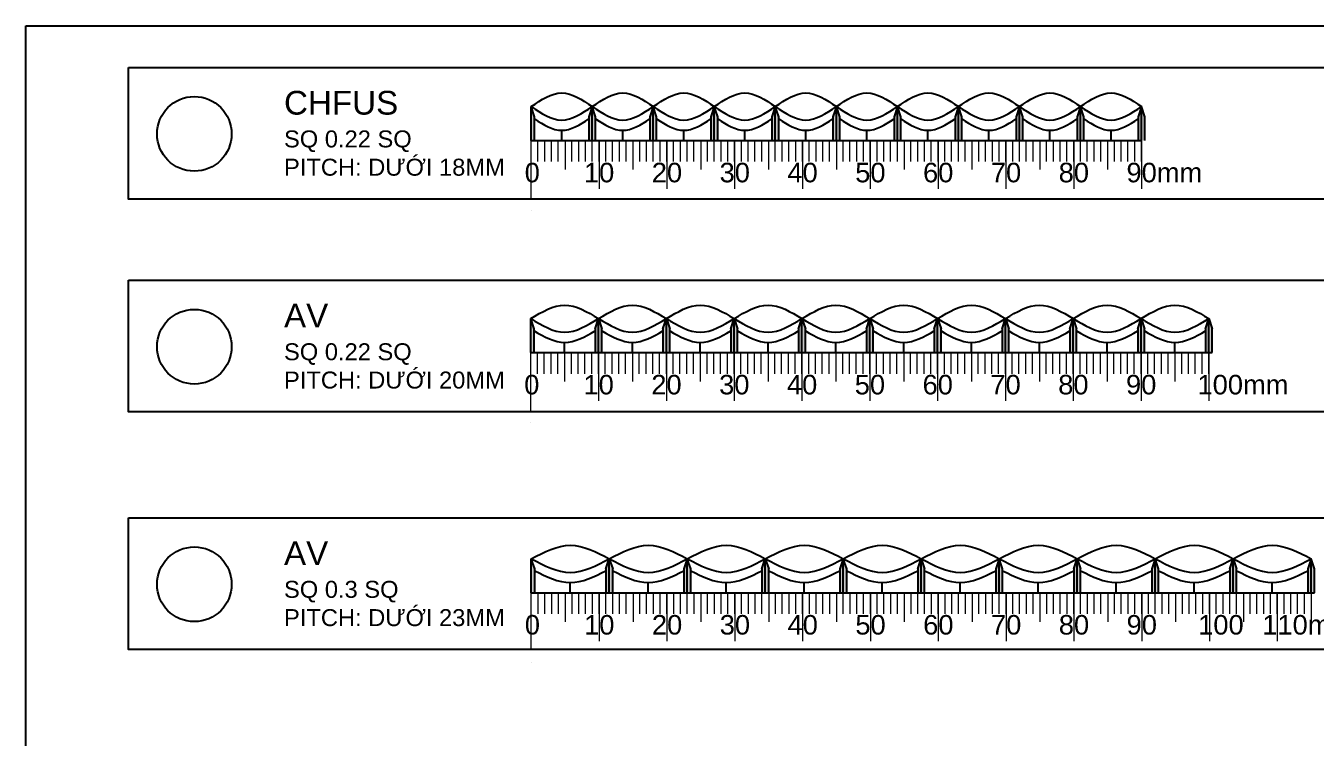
# Model space of a CAD drawing. Header units: millimetres. Extents: x 10828 to 12582, y 10200 to 11457.
# Drawn here: x 12284.9 to 12475.2, y 11127.1 to 11232.1 of the extents above; entities that cross this region are included whole.
import ezdxf

# ---------------------------------------------------------------- set-up
doc = ezdxf.new("R2010")
doc.units = ezdxf.units.MM
doc.linetypes.add('ACAD_ISO03W100', pattern=[30, 12, -18])
for name, color, linetype, lineweight in [('BTONG', 250, 'Continuous', 30), ('chigioixd', 1, 'ACAD_ISO03W100', 30), ('VATLIEU', 250, 'Continuous', 5)]:
    doc.layers.add(name, color=color, linetype=linetype, lineweight=lineweight)
doc.layers.add('GHICHU', color=7, linetype='Continuous')
doc.styles.get("Standard").update_dxf_attribs({"font": 'arial.ttf'})
doc.styles.add('VN-DIM', font='')
doc.styles.get('VN-DIM').set_extended_font_data('VNI-Helve')

msp = doc.modelspace()

# ---------------------------------------------------------------- hatches: boundary and pattern name
h = msp.add_hatch(color=3)
h.dxf.hatch_style = 1
h.paths.add_polyline_path([(12377.42, 11220.23), (12376.92, 11218.73), (12376.92, 11215.23), (12377.42, 11215.23)])
h.paths.add_polyline_path([(12377.92, 11218.73), (12377.42, 11220.23), (12377.42, 11215.23), (12377.92, 11215.23)])
h.paths.add_polyline_path([(12368.42, 11220.23), (12367.92, 11218.73), (12367.92, 11215.23), (12368.42, 11215.23)])
h.paths.add_polyline_path([(12368.92, 11218.73), (12368.42, 11220.23), (12368.42, 11215.23), (12368.92, 11215.23)])
h.paths.add_polyline_path([(12359.92, 11218.73), (12359.42, 11220.23), (12359.42, 11215.23), (12359.92, 11215.23)])
h = msp.add_hatch(color=3)
h.dxf.hatch_style = 1
h.paths.add_polyline_path([(12395.42, 11220.23), (12394.92, 11218.73), (12394.92, 11215.23), (12395.42, 11215.23)])
h.paths.add_polyline_path([(12395.92, 11218.73), (12395.42, 11220.23), (12395.42, 11215.23), (12395.92, 11215.23)])
h.paths.add_polyline_path([(12386.42, 11220.23), (12385.92, 11218.73), (12385.92, 11215.23), (12386.42, 11215.23)])
h.paths.add_polyline_path([(12386.92, 11218.73), (12386.42, 11220.23), (12386.42, 11215.23), (12386.92, 11215.23)])
h.paths.add_polyline_path([(12377.92, 11218.73), (12377.42, 11220.23), (12377.42, 11215.23), (12377.92, 11215.23)])
h = msp.add_hatch(color=3)
h.dxf.hatch_style = 1
h.paths.add_polyline_path([(12413.42, 11220.23), (12412.92, 11218.73), (12412.92, 11215.23), (12413.42, 11215.23)])
h.paths.add_polyline_path([(12413.92, 11218.73), (12413.42, 11220.23), (12413.42, 11215.23), (12413.92, 11215.23)])
h.paths.add_polyline_path([(12404.42, 11220.23), (12403.92, 11218.73), (12403.92, 11215.23), (12404.42, 11215.23)])
h.paths.add_polyline_path([(12404.92, 11218.73), (12404.42, 11220.23), (12404.42, 11215.23), (12404.92, 11215.23)])
h.paths.add_polyline_path([(12395.92, 11218.73), (12395.42, 11220.23), (12395.42, 11215.23), (12395.92, 11215.23)])
h = msp.add_hatch(color=3)
h.dxf.hatch_style = 1
h.paths.add_polyline_path([(12431.42, 11220.23), (12430.92, 11218.73), (12430.92, 11215.23), (12431.42, 11215.23)])
h.paths.add_polyline_path([(12431.92, 11218.73), (12431.42, 11220.23), (12431.42, 11215.23), (12431.92, 11215.23)])
h.paths.add_polyline_path([(12422.42, 11220.23), (12421.92, 11218.73), (12421.92, 11215.23), (12422.42, 11215.23)])
h.paths.add_polyline_path([(12422.92, 11218.73), (12422.42, 11220.23), (12422.42, 11215.23), (12422.92, 11215.23)])
h.paths.add_polyline_path([(12413.92, 11218.73), (12413.42, 11220.23), (12413.42, 11215.23), (12413.92, 11215.23)])
h = msp.add_hatch(color=3)
h.dxf.hatch_style = 1
h.paths.add_polyline_path([(12449.42, 11220.23), (12448.92, 11218.73), (12448.92, 11215.23), (12449.42, 11215.23)])
h.paths.add_polyline_path([(12449.92, 11218.73), (12449.42, 11220.23), (12449.42, 11215.23), (12449.92, 11215.23)])
h.paths.add_polyline_path([(12440.42, 11220.23), (12439.92, 11218.73), (12439.92, 11215.23), (12440.42, 11215.23)])
h.paths.add_polyline_path([(12440.92, 11218.73), (12440.42, 11220.23), (12440.42, 11215.23), (12440.92, 11215.23)])
h.paths.add_polyline_path([(12431.92, 11218.73), (12431.42, 11220.23), (12431.42, 11215.23), (12431.92, 11215.23)])
h = msp.add_hatch(color=3)
h.dxf.hatch_style = 1
h.paths.add_polyline_path([(12359.85, 11187.47), (12359.35, 11188.97), (12359.35, 11183.97), (12359.85, 11183.97)])
h.paths.add_polyline_path([(12369.35, 11188.97), (12368.85, 11187.47), (12368.85, 11183.97), (12369.35, 11183.97)])
h.paths.add_polyline_path([(12369.85, 11187.47), (12369.35, 11188.97), (12369.35, 11183.97), (12369.85, 11183.97)])
h.paths.add_polyline_path([(12379.35, 11188.97), (12378.85, 11187.47), (12378.85, 11183.97), (12379.35, 11183.97)])
h.paths.add_polyline_path([(12379.85, 11187.47), (12379.35, 11188.97), (12379.35, 11183.97), (12379.85, 11183.97)])
h = msp.add_hatch(color=3)
h.dxf.hatch_style = 1
h.paths.add_polyline_path([(12379.85, 11187.47), (12379.35, 11188.97), (12379.35, 11183.97), (12379.85, 11183.97)])
h.paths.add_polyline_path([(12389.35, 11188.97), (12388.85, 11187.47), (12388.85, 11183.97), (12389.35, 11183.97)])
h.paths.add_polyline_path([(12389.85, 11187.47), (12389.35, 11188.97), (12389.35, 11183.97), (12389.85, 11183.97)])
h.paths.add_polyline_path([(12399.35, 11188.97), (12398.85, 11187.47), (12398.85, 11183.97), (12399.35, 11183.97)])
h.paths.add_polyline_path([(12399.85, 11187.47), (12399.35, 11188.97), (12399.35, 11183.97), (12399.85, 11183.97)])
h = msp.add_hatch(color=3)
h.dxf.hatch_style = 1
h.paths.add_polyline_path([(12399.85, 11187.47), (12399.35, 11188.97), (12399.35, 11183.97), (12399.85, 11183.97)])
h.paths.add_polyline_path([(12409.35, 11188.97), (12408.85, 11187.47), (12408.85, 11183.97), (12409.35, 11183.97)])
h.paths.add_polyline_path([(12409.85, 11187.47), (12409.35, 11188.97), (12409.35, 11183.97), (12409.85, 11183.97)])
h.paths.add_polyline_path([(12419.35, 11188.97), (12418.85, 11187.47), (12418.85, 11183.97), (12419.35, 11183.97)])
h.paths.add_polyline_path([(12419.85, 11187.47), (12419.35, 11188.97), (12419.35, 11183.97), (12419.85, 11183.97)])
h = msp.add_hatch(color=3)
h.dxf.hatch_style = 1
h.paths.add_polyline_path([(12419.85, 11187.47), (12419.35, 11188.97), (12419.35, 11183.97), (12419.85, 11183.97)])
h.paths.add_polyline_path([(12429.35, 11188.97), (12428.85, 11187.47), (12428.85, 11183.97), (12429.35, 11183.97)])
h.paths.add_polyline_path([(12429.85, 11187.47), (12429.35, 11188.97), (12429.35, 11183.97), (12429.85, 11183.97)])
h.paths.add_polyline_path([(12439.35, 11188.97), (12438.85, 11187.47), (12438.85, 11183.97), (12439.35, 11183.97)])
h.paths.add_polyline_path([(12439.85, 11187.47), (12439.35, 11188.97), (12439.35, 11183.97), (12439.85, 11183.97)])
h = msp.add_hatch(color=3)
h.dxf.hatch_style = 1
h.paths.add_polyline_path([(12439.85, 11187.47), (12439.35, 11188.97), (12439.35, 11183.97), (12439.85, 11183.97)])
h.paths.add_polyline_path([(12449.35, 11188.97), (12448.85, 11187.47), (12448.85, 11183.97), (12449.35, 11183.97)])
h.paths.add_polyline_path([(12449.85, 11187.47), (12449.35, 11188.97), (12449.35, 11183.97), (12449.85, 11183.97)])
h.paths.add_polyline_path([(12459.35, 11188.97), (12458.85, 11187.47), (12458.85, 11183.97), (12459.35, 11183.97)])
h.paths.add_polyline_path([(12459.85, 11187.47), (12459.35, 11188.97), (12459.35, 11183.97), (12459.85, 11183.97)])
h = msp.add_hatch(color=3)
h.dxf.hatch_style = 1
h.paths.add_polyline_path([(12359.94, 11152.07), (12359.44, 11153.57), (12359.44, 11148.57), (12359.94, 11148.57)])
h.paths.add_polyline_path([(12370.94, 11153.57), (12370.44, 11152.07), (12370.44, 11148.57), (12370.94, 11148.57)])
h.paths.add_polyline_path([(12371.44, 11152.07), (12370.94, 11153.57), (12370.94, 11148.57), (12371.44, 11148.57)])
h.paths.add_polyline_path([(12382.44, 11153.57), (12381.94, 11152.07), (12381.94, 11148.57), (12382.44, 11148.57)])
h.paths.add_polyline_path([(12382.94, 11152.07), (12382.44, 11153.57), (12382.44, 11148.57), (12382.94, 11148.57)])
h = msp.add_hatch(color=3)
h.dxf.hatch_style = 1
h.paths.add_polyline_path([(12382.94, 11152.07), (12382.44, 11153.57), (12382.44, 11148.57), (12382.94, 11148.57)])
h.paths.add_polyline_path([(12393.94, 11153.57), (12393.44, 11152.07), (12393.44, 11148.57), (12393.94, 11148.57)])
h.paths.add_polyline_path([(12394.44, 11152.07), (12393.94, 11153.57), (12393.94, 11148.57), (12394.44, 11148.57)])
h.paths.add_polyline_path([(12405.44, 11153.57), (12404.94, 11152.07), (12404.94, 11148.57), (12405.44, 11148.57)])
h.paths.add_polyline_path([(12405.94, 11152.07), (12405.44, 11153.57), (12405.44, 11148.57), (12405.94, 11148.57)])
h = msp.add_hatch(color=3)
h.dxf.hatch_style = 1
h.paths.add_polyline_path([(12405.94, 11152.07), (12405.44, 11153.57), (12405.44, 11148.57), (12405.94, 11148.57)])
h.paths.add_polyline_path([(12416.94, 11153.57), (12416.44, 11152.07), (12416.44, 11148.57), (12416.94, 11148.57)])
h.paths.add_polyline_path([(12417.44, 11152.07), (12416.94, 11153.57), (12416.94, 11148.57), (12417.44, 11148.57)])
h.paths.add_polyline_path([(12428.44, 11153.57), (12427.94, 11152.07), (12427.94, 11148.57), (12428.44, 11148.57)])
h.paths.add_polyline_path([(12428.94, 11152.07), (12428.44, 11153.57), (12428.44, 11148.57), (12428.94, 11148.57)])
h = msp.add_hatch(color=3)
h.dxf.hatch_style = 1
h.paths.add_polyline_path([(12428.94, 11152.07), (12428.44, 11153.57), (12428.44, 11148.57), (12428.94, 11148.57)])
h.paths.add_polyline_path([(12439.94, 11153.57), (12439.44, 11152.07), (12439.44, 11148.57), (12439.94, 11148.57)])
h.paths.add_polyline_path([(12440.44, 11152.07), (12439.94, 11153.57), (12439.94, 11148.57), (12440.44, 11148.57)])
h.paths.add_polyline_path([(12451.44, 11153.57), (12450.94, 11152.07), (12450.94, 11148.57), (12451.44, 11148.57)])
h.paths.add_polyline_path([(12451.94, 11152.07), (12451.44, 11153.57), (12451.44, 11148.57), (12451.94, 11148.57)])
h = msp.add_hatch(color=3)
h.dxf.hatch_style = 1
h.paths.add_polyline_path([(12451.94, 11152.07), (12451.44, 11153.57), (12451.44, 11148.57), (12451.94, 11148.57)])
h.paths.add_polyline_path([(12462.94, 11153.57), (12462.44, 11152.07), (12462.44, 11148.57), (12462.94, 11148.57)])
h.paths.add_polyline_path([(12463.44, 11152.07), (12462.94, 11153.57), (12462.94, 11148.57), (12463.44, 11148.57)])
h.paths.add_polyline_path([(12474.44, 11153.57), (12473.94, 11152.07), (12473.94, 11148.57), (12474.44, 11148.57)])
h.paths.add_polyline_path([(12474.94, 11152.07), (12474.44, 11153.57), (12474.44, 11148.57), (12474.94, 11148.57)])

# ---------------------------------------------------------------- linework, layer by layer
for p, q in [((12359.42, 11215.23), (12359.42, 11220.23)), ((12359.92, 11218.73), (12359.42, 11220.23)), ((12368.42, 11220.23), (12367.92, 11218.73)), ((12368.42, 11215.23), (12368.42, 11220.23)), ((12368.92, 11218.73), (12368.42, 11220.23)), ((12377.42, 11220.23), (12376.92, 11218.73)), ((12377.42, 11215.23), (12377.42, 11220.23)), ((12377.92, 11218.73), (12377.42, 11220.23)), ((12386.42, 11220.23), (12385.92, 11218.73)), ((12386.42, 11215.23), (12386.42, 11220.23)), ((12386.92, 11218.73), (12386.42, 11220.23)), ((12395.42, 11220.23), (12394.92, 11218.73)), ((12395.42, 11215.23), (12395.42, 11220.23)), ((12395.92, 11218.73), (12395.42, 11220.23)), ((12404.42, 11220.23), (12403.92, 11218.73)), ((12404.42, 11215.23), (12404.42, 11220.23)), ((12404.92, 11218.73), (12404.42, 11220.23)), ((12413.42, 11220.23), (12412.92, 11218.73)), ((12413.42, 11215.23), (12413.42, 11220.23)), ((12413.92, 11218.73), (12413.42, 11220.23)), ((12422.42, 11220.23), (12421.92, 11218.73)), ((12422.42, 11215.23), (12422.42, 11220.23)), ((12422.92, 11218.73), (12422.42, 11220.23)), ((12431.42, 11220.23), (12430.92, 11218.73)), ((12431.42, 11215.23), (12431.42, 11220.23)), ((12431.92, 11218.73), (12431.42, 11220.23)), ((12440.42, 11220.23), (12439.92, 11218.73)), ((12440.42, 11215.23), (12440.42, 11220.23)), ((12440.92, 11218.73), (12440.42, 11220.23)), ((12449.42, 11220.23), (12448.92, 11218.73)), ((12449.42, 11215.23), (12449.42, 11220.23)), ((12449.92, 11218.73), (12449.42, 11220.23)), ((12359.92, 11215.23), (12359.92, 11218.73)), ((12367.92, 11218.73), (12367.92, 11215.23)), ((12368.92, 11215.23), (12368.92, 11218.73)), ((12376.92, 11218.73), (12376.92, 11215.23)), ((12377.92, 11215.23), (12377.92, 11218.73)), ((12385.92, 11218.73), (12385.92, 11215.23)), ((12386.92, 11215.23), (12386.92, 11218.73)), ((12394.92, 11218.73), (12394.92, 11215.23)), ((12395.92, 11215.23), (12395.92, 11218.73)), ((12403.92, 11218.73), (12403.92, 11215.23)), ((12404.92, 11215.23), (12404.92, 11218.73)), ((12412.92, 11218.73), (12412.92, 11215.23)), ((12413.92, 11215.23), (12413.92, 11218.73)), ((12421.92, 11218.73), (12421.92, 11215.23)), ((12422.92, 11215.23), (12422.92, 11218.73)), ((12430.92, 11218.73), (12430.92, 11215.23)), ((12431.92, 11215.23), (12431.92, 11218.73)), ((12439.92, 11218.73), (12439.92, 11215.23)), ((12440.92, 11215.23), (12440.92, 11218.73)), ((12448.92, 11218.73), (12448.92, 11215.23)), ((12449.92, 11215.23), (12449.92, 11218.73)), ((12359.35, 11183.97), (12359.35, 11188.97)), ((12359.85, 11187.47), (12359.35, 11188.97)), ((12368.85, 11187.47), (12369.35, 11188.97)), ((12369.35, 11183.97), (12369.35, 11188.97)), ((12369.35, 11188.97), (12369.85, 11187.47)), ((12378.85, 11187.47), (12379.35, 11188.97)), ((12379.35, 11183.97), (12379.35, 11188.97)), ((12379.35, 11188.97), (12379.85, 11187.47)), ((12388.85, 11187.47), (12389.35, 11188.97)), ((12389.35, 11183.97), (12389.35, 11188.97)), ((12389.35, 11188.97), (12389.85, 11187.47)), ((12398.85, 11187.47), (12399.35, 11188.97)), ((12399.35, 11183.97), (12399.35, 11188.97)), ((12399.35, 11188.97), (12399.85, 11187.47)), ((12408.85, 11187.47), (12409.35, 11188.97)), ((12409.35, 11183.97), (12409.35, 11188.97)), ((12409.35, 11188.97), (12409.85, 11187.47)), ((12418.85, 11187.47), (12419.35, 11188.97)), ((12419.35, 11183.97), (12419.35, 11188.97)), ((12419.35, 11188.97), (12419.85, 11187.47)), ((12428.85, 11187.47), (12429.35, 11188.97)), ((12429.35, 11183.97), (12429.35, 11188.97)), ((12429.35, 11188.97), (12429.85, 11187.47)), ((12438.85, 11187.47), (12439.35, 11188.97)), ((12439.35, 11183.97), (12439.35, 11188.97)), ((12439.35, 11188.97), (12439.85, 11187.47)), ((12448.85, 11187.47), (12449.35, 11188.97)), ((12449.35, 11183.97), (12449.35, 11188.97)), ((12449.35, 11188.97), (12449.85, 11187.47)), ((12458.85, 11187.47), (12459.35, 11188.97)), ((12459.35, 11183.97), (12459.35, 11188.97)), ((12459.35, 11188.97), (12459.85, 11187.47)), ((12359.85, 11183.97), (12359.85, 11187.47)), ((12368.85, 11187.47), (12368.85, 11183.97)), ((12369.85, 11183.97), (12369.85, 11187.47)), ((12378.85, 11187.47), (12378.85, 11183.97)), ((12379.85, 11183.97), (12379.85, 11187.47)), ((12388.85, 11187.47), (12388.85, 11183.97)), ((12389.85, 11183.97), (12389.85, 11187.47)), ((12398.85, 11187.47), (12398.85, 11183.97)), ((12399.85, 11183.97), (12399.85, 11187.47)), ((12408.85, 11187.47), (12408.85, 11183.97)), ((12409.85, 11183.97), (12409.85, 11187.47)), ((12418.85, 11187.47), (12418.85, 11183.97)), ((12419.85, 11183.97), (12419.85, 11187.47)), ((12428.85, 11187.47), (12428.85, 11183.97)), ((12429.85, 11183.97), (12429.85, 11187.47)), ((12438.85, 11187.47), (12438.85, 11183.97)), ((12439.85, 11183.97), (12439.85, 11187.47)), ((12448.85, 11187.47), (12448.85, 11183.97)), ((12449.85, 11183.97), (12449.85, 11187.47)), ((12458.85, 11187.47), (12458.85, 11183.97)), ((12459.85, 11183.97), (12459.85, 11187.47)), ((12359.44, 11148.57), (12359.44, 11153.57)), ((12359.94, 11152.07), (12359.44, 11153.57)), ((12370.44, 11152.07), (12370.94, 11153.57)), ((12370.94, 11148.57), (12370.94, 11153.57)), ((12370.94, 11153.57), (12371.44, 11152.07)), ((12382.44, 11153.57), (12381.94, 11152.07)), ((12382.44, 11148.57), (12382.44, 11153.57)), ((12382.94, 11152.07), (12382.44, 11153.57)), ((12393.44, 11152.07), (12393.94, 11153.57)), ((12393.94, 11148.57), (12393.94, 11153.57)), ((12393.94, 11153.57), (12394.44, 11152.07)), ((12405.44, 11153.57), (12404.94, 11152.07)), ((12405.44, 11148.57), (12405.44, 11153.57)), ((12405.94, 11152.07), (12405.44, 11153.57)), ((12416.44, 11152.07), (12416.94, 11153.57)), ((12416.94, 11148.57), (12416.94, 11153.57)), ((12416.94, 11153.57), (12417.44, 11152.07)), ((12428.44, 11153.57), (12427.94, 11152.07)), ((12428.44, 11148.57), (12428.44, 11153.57)), ((12428.94, 11152.07), (12428.44, 11153.57)), ((12439.44, 11152.07), (12439.94, 11153.57)), ((12439.94, 11148.57), (12439.94, 11153.57)), ((12439.94, 11153.57), (12440.44, 11152.07)), ((12451.44, 11153.57), (12450.94, 11152.07)), ((12451.44, 11148.57), (12451.44, 11153.57)), ((12451.94, 11152.07), (12451.44, 11153.57)), ((12462.44, 11152.07), (12462.94, 11153.57)), ((12462.94, 11148.57), (12462.94, 11153.57)), ((12462.94, 11153.57), (12463.44, 11152.07)), ((12474.44, 11153.57), (12473.94, 11152.07)), ((12474.44, 11148.57), (12474.44, 11153.57)), ((12474.94, 11152.07), (12474.44, 11153.57)), ((12359.94, 11148.57), (12359.94, 11152.07)), ((12370.44, 11152.07), (12370.44, 11148.57)), ((12371.44, 11148.57), (12371.44, 11152.07)), ((12381.94, 11152.07), (12381.94, 11148.57)), ((12382.94, 11148.57), (12382.94, 11152.07)), ((12393.44, 11152.07), (12393.44, 11148.57)), ((12394.44, 11148.57), (12394.44, 11152.07)), ((12404.94, 11152.07), (12404.94, 11148.57)), ((12405.94, 11148.57), (12405.94, 11152.07)), ((12416.44, 11152.07), (12416.44, 11148.57)), ((12417.44, 11148.57), (12417.44, 11152.07)), ((12427.94, 11152.07), (12427.94, 11148.57)), ((12428.94, 11148.57), (12428.94, 11152.07)), ((12439.44, 11152.07), (12439.44, 11148.57)), ((12440.44, 11148.57), (12440.44, 11152.07)), ((12450.94, 11152.07), (12450.94, 11148.57)), ((12451.94, 11148.57), (12451.94, 11152.07)), ((12462.44, 11152.07), (12462.44, 11148.57)), ((12463.44, 11148.57), (12463.44, 11152.07)), ((12473.94, 11152.07), (12473.94, 11148.57)), ((12474.94, 11148.57), (12474.94, 11152.07))]:
    msp.add_line(p, q)
at = {"color": 0}
for p, q in [((12359.42, 11215.23), (12449.42, 11215.23)), ((12359.42, 11215.23), (12359.92, 11215.23)), ((12368.42, 11215.23), (12368.92, 11215.23)), ((12377.42, 11215.23), (12377.92, 11215.23)), ((12359.35, 11183.97), (12459.85, 11183.97)), ((12359.35, 11183.97), (12359.85, 11183.97)), ((12369.35, 11183.97), (12369.85, 11183.97)), ((12379.35, 11183.97), (12379.85, 11183.97)), ((12359.44, 11148.57), (12474.94, 11148.57)), ((12359.44, 11148.57), (12359.94, 11148.57)), ((12370.44, 11148.57), (12370.94, 11148.57)), ((12370.94, 11148.57), (12371.44, 11148.57)), ((12382.44, 11148.57), (12382.94, 11148.57))]:
    msp.add_line(p, q, dxfattribs=at)
at = {"color": 1}
for p, q in [((12363.92, 11215.23), (12363.92, 11216.73)), ((12372.92, 11215.23), (12372.92, 11216.73)), ((12381.92, 11215.23), (12381.92, 11216.73)), ((12390.92, 11215.23), (12390.92, 11216.73)), ((12399.92, 11215.23), (12399.92, 11216.73)), ((12408.92, 11215.23), (12408.92, 11216.73)), ((12417.92, 11215.23), (12417.92, 11216.73)), ((12426.92, 11215.23), (12426.92, 11216.73)), ((12435.92, 11215.23), (12435.92, 11216.73)), ((12444.92, 11215.23), (12444.92, 11216.73)), ((12364.35, 11183.97), (12364.35, 11185.47)), ((12374.35, 11183.97), (12374.35, 11185.47)), ((12384.35, 11183.97), (12384.35, 11185.47)), ((12394.35, 11183.97), (12394.35, 11185.47)), ((12404.35, 11183.97), (12404.35, 11185.47)), ((12414.35, 11183.97), (12414.35, 11185.47)), ((12424.35, 11183.97), (12424.35, 11185.47)), ((12434.35, 11183.97), (12434.35, 11185.47)), ((12444.35, 11183.97), (12444.35, 11185.47)), ((12454.35, 11183.97), (12454.35, 11185.47)), ((12365.19, 11148.57), (12365.19, 11150.07)), ((12376.69, 11148.57), (12376.69, 11150.07)), ((12388.19, 11148.57), (12388.19, 11150.07)), ((12399.69, 11148.57), (12399.69, 11150.07)), ((12411.19, 11148.57), (12411.19, 11150.07)), ((12422.69, 11148.57), (12422.69, 11150.07)), ((12434.19, 11148.57), (12434.19, 11150.07)), ((12445.69, 11148.57), (12445.69, 11150.07)), ((12457.19, 11148.57), (12457.19, 11150.07)), ((12468.69, 11148.57), (12468.69, 11150.07))]:
    msp.add_line(p, q, dxfattribs=at)
for points in [[(12284.9, 11232.13), (12581.9, 11232.13), (12581.9, 11022.13), (12284.9, 11022.13)], [(12300.02, 11226), (12487.89, 11226), (12487.89, 11206.58), (12300.02, 11206.58)], [(12300.02, 11194.62), (12487.89, 11194.62), (12487.89, 11175.21), (12300.02, 11175.21)], [(12300.02, 11159.6), (12487.89, 11159.6), (12487.89, 11140.19), (12300.02, 11140.19)]]:
    msp.add_lwpolyline(points, close=True)
for centre in [(12309.75, 11216.2), (12309.75, 11184.83), (12309.75, 11149.81)]:
    msp.add_circle(centre, 5.5)
at = {"color": 5}
for points in [[(12359.42, 11220.23), (12363.92, 11222.23), (12368.42, 11220.23)], [(12377.42, 11220.23), (12381.92, 11222.23), (12386.42, 11220.23)], [(12395.42, 11220.23), (12399.92, 11222.23), (12404.42, 11220.23)], [(12413.42, 11220.23), (12417.92, 11222.23), (12422.42, 11220.23)], [(12431.42, 11220.23), (12435.92, 11222.23), (12440.42, 11220.23)], [(12368.42, 11220.23), (12372.92, 11218.23), (12377.42, 11220.23)], [(12386.42, 11220.23), (12390.92, 11218.23), (12395.42, 11220.23)], [(12404.42, 11220.23), (12408.92, 11218.23), (12413.42, 11220.23)], [(12422.42, 11220.23), (12426.92, 11218.23), (12431.42, 11220.23)], [(12440.42, 11220.23), (12444.92, 11218.23), (12449.42, 11220.23)], [(12359.35, 11188.97), (12364.35, 11190.97), (12369.35, 11188.97)], [(12379.35, 11188.97), (12384.35, 11190.97), (12389.35, 11188.97)], [(12399.35, 11188.97), (12404.35, 11190.97), (12409.35, 11188.97)], [(12419.35, 11188.97), (12424.35, 11190.97), (12429.35, 11188.97)], [(12439.35, 11188.97), (12444.35, 11190.97), (12449.35, 11188.97)], [(12369.35, 11188.97), (12374.35, 11186.97), (12379.35, 11188.97)], [(12389.35, 11188.97), (12394.35, 11186.97), (12399.35, 11188.97)], [(12409.35, 11188.97), (12414.35, 11186.97), (12419.35, 11188.97)], [(12429.35, 11188.97), (12434.35, 11186.97), (12439.35, 11188.97)], [(12449.35, 11188.97), (12454.35, 11186.97), (12459.35, 11188.97)], [(12359.44, 11153.57), (12365.19, 11155.57), (12370.94, 11153.57)], [(12382.44, 11153.57), (12388.19, 11155.57), (12393.94, 11153.57)], [(12405.44, 11153.57), (12411.19, 11155.57), (12416.94, 11153.57)], [(12428.44, 11153.57), (12434.19, 11155.57), (12439.94, 11153.57)], [(12451.44, 11153.57), (12457.19, 11155.57), (12462.94, 11153.57)], [(12370.94, 11153.57), (12376.69, 11151.57), (12382.44, 11153.57)], [(12393.94, 11153.57), (12399.69, 11151.57), (12405.44, 11153.57)], [(12416.94, 11153.57), (12422.69, 11151.57), (12428.44, 11153.57)], [(12439.94, 11153.57), (12445.69, 11151.57), (12451.44, 11153.57)], [(12462.94, 11153.57), (12468.69, 11151.57), (12474.44, 11153.57)]]:
    msp.add_spline(points, degree=3, dxfattribs=at)
at = {"color": 6}
for points in [[(12368.42, 11220.23), (12372.92, 11222.23), (12377.42, 11220.23)], [(12386.42, 11220.23), (12390.92, 11222.23), (12395.42, 11220.23)], [(12404.42, 11220.23), (12408.92, 11222.23), (12413.42, 11220.23)], [(12422.42, 11220.23), (12426.92, 11222.23), (12431.42, 11220.23)], [(12440.42, 11220.23), (12444.92, 11222.23), (12449.42, 11220.23)], [(12359.42, 11220.23), (12363.92, 11218.23), (12368.42, 11220.23)], [(12377.42, 11220.23), (12381.92, 11218.23), (12386.42, 11220.23)], [(12395.42, 11220.23), (12399.92, 11218.23), (12404.42, 11220.23)], [(12413.42, 11220.23), (12417.92, 11218.23), (12422.42, 11220.23)], [(12431.42, 11220.23), (12435.92, 11218.23), (12440.42, 11220.23)], [(12369.35, 11188.97), (12374.35, 11190.97), (12379.35, 11188.97)], [(12389.35, 11188.97), (12394.35, 11190.97), (12399.35, 11188.97)], [(12409.35, 11188.97), (12414.35, 11190.97), (12419.35, 11188.97)], [(12429.35, 11188.97), (12434.35, 11190.97), (12439.35, 11188.97)], [(12449.35, 11188.97), (12454.35, 11190.97), (12459.35, 11188.97)], [(12359.35, 11188.97), (12364.35, 11186.97), (12369.35, 11188.97)], [(12379.35, 11188.97), (12384.35, 11186.97), (12389.35, 11188.97)], [(12399.35, 11188.97), (12404.35, 11186.97), (12409.35, 11188.97)], [(12419.35, 11188.97), (12424.35, 11186.97), (12429.35, 11188.97)], [(12439.35, 11188.97), (12444.35, 11186.97), (12449.35, 11188.97)], [(12370.94, 11153.57), (12376.69, 11155.57), (12382.44, 11153.57)], [(12393.94, 11153.57), (12399.69, 11155.57), (12405.44, 11153.57)], [(12416.94, 11153.57), (12422.69, 11155.57), (12428.44, 11153.57)], [(12439.94, 11153.57), (12445.69, 11155.57), (12451.44, 11153.57)], [(12462.94, 11153.57), (12468.69, 11155.57), (12474.44, 11153.57)], [(12359.44, 11153.57), (12365.19, 11151.57), (12370.94, 11153.57)], [(12382.44, 11153.57), (12388.19, 11151.57), (12393.94, 11153.57)], [(12405.44, 11153.57), (12411.19, 11151.57), (12416.94, 11153.57)], [(12428.44, 11153.57), (12434.19, 11151.57), (12439.94, 11153.57)], [(12451.44, 11153.57), (12457.19, 11151.57), (12462.94, 11153.57)]]:
    msp.add_spline(points, degree=3, dxfattribs=at)
at = {"color": 1}
for points in [[(12359.92, 11218.4), (12361.26, 11217.52), (12363.92, 11215.94), (12366.59, 11217.52), (12367.92, 11218.4)], [(12368.92, 11218.4), (12370.26, 11217.52), (12372.92, 11215.94), (12375.59, 11217.52), (12376.92, 11218.4)], [(12377.92, 11218.4), (12379.26, 11217.52), (12381.92, 11215.94), (12384.59, 11217.52), (12385.92, 11218.4)], [(12386.92, 11218.4), (12388.26, 11217.52), (12390.92, 11215.94), (12393.59, 11217.52), (12394.92, 11218.4)], [(12395.92, 11218.4), (12397.26, 11217.52), (12399.92, 11215.94), (12402.59, 11217.52), (12403.92, 11218.4)], [(12404.92, 11218.4), (12406.26, 11217.52), (12408.92, 11215.94), (12411.59, 11217.52), (12412.92, 11218.4)], [(12413.92, 11218.4), (12415.26, 11217.52), (12417.92, 11215.94), (12420.59, 11217.52), (12421.92, 11218.4)], [(12422.92, 11218.4), (12424.26, 11217.52), (12426.92, 11215.94), (12429.59, 11217.52), (12430.92, 11218.4)], [(12431.92, 11218.4), (12433.26, 11217.52), (12435.92, 11215.94), (12438.59, 11217.52), (12439.92, 11218.4)], [(12440.92, 11218.4), (12442.26, 11217.52), (12444.92, 11215.94), (12447.59, 11217.52), (12448.92, 11218.4)], [(12359.85, 11187.17), (12361.35, 11186.28), (12364.35, 11184.66), (12367.35, 11186.28), (12368.85, 11187.17)], [(12369.85, 11187.17), (12371.35, 11186.28), (12374.35, 11184.66), (12377.35, 11186.28), (12378.85, 11187.17)], [(12379.85, 11187.17), (12381.35, 11186.28), (12384.35, 11184.66), (12387.35, 11186.28), (12388.85, 11187.17)], [(12389.85, 11187.17), (12391.35, 11186.28), (12394.35, 11184.66), (12397.35, 11186.28), (12398.85, 11187.17)], [(12399.85, 11187.17), (12401.35, 11186.28), (12404.35, 11184.66), (12407.35, 11186.28), (12408.85, 11187.17)], [(12409.85, 11187.17), (12411.35, 11186.28), (12414.35, 11184.66), (12417.35, 11186.28), (12418.85, 11187.17)], [(12419.85, 11187.17), (12421.35, 11186.28), (12424.35, 11184.66), (12427.35, 11186.28), (12428.85, 11187.17)], [(12429.85, 11187.17), (12431.35, 11186.28), (12434.35, 11184.66), (12437.35, 11186.28), (12438.85, 11187.17)], [(12439.85, 11187.17), (12441.35, 11186.28), (12444.35, 11184.66), (12447.35, 11186.28), (12448.85, 11187.17)], [(12449.85, 11187.17), (12451.35, 11186.28), (12454.35, 11184.66), (12457.35, 11186.28), (12458.85, 11187.17)], [(12359.94, 11151.81), (12361.69, 11150.91), (12365.19, 11149.24), (12368.69, 11150.91), (12370.44, 11151.81)], [(12371.44, 11151.81), (12373.19, 11150.91), (12376.69, 11149.24), (12380.19, 11150.91), (12381.94, 11151.81)], [(12382.94, 11151.81), (12384.69, 11150.91), (12388.19, 11149.24), (12391.69, 11150.91), (12393.44, 11151.81)], [(12394.44, 11151.81), (12396.19, 11150.91), (12399.69, 11149.24), (12403.19, 11150.91), (12404.94, 11151.81)], [(12405.94, 11151.81), (12407.69, 11150.91), (12411.19, 11149.24), (12414.69, 11150.91), (12416.44, 11151.81)], [(12417.44, 11151.81), (12419.19, 11150.91), (12422.69, 11149.24), (12426.19, 11150.91), (12427.94, 11151.81)], [(12428.94, 11151.81), (12430.69, 11150.91), (12434.19, 11149.24), (12437.69, 11150.91), (12439.44, 11151.81)], [(12440.44, 11151.81), (12442.19, 11150.91), (12445.69, 11149.24), (12449.19, 11150.91), (12450.94, 11151.81)], [(12451.94, 11151.81), (12453.69, 11150.91), (12457.19, 11149.24), (12460.69, 11150.91), (12462.44, 11151.81)], [(12463.44, 11151.81), (12465.19, 11150.91), (12468.69, 11149.24), (12472.19, 11150.91), (12473.94, 11151.81)]]:
    msp.add_open_spline(points, degree=3, dxfattribs=at)
at = {"layer": 'BTONG', "color": 0, "linetype": 'ByBlock', "lineweight": 13, "ltscale": 0.13}
for p, q in [((12359.42, 11212.11), (12359.42, 11215.23)), ((12360.42, 11212.11), (12360.42, 11215.23)), ((12361.42, 11212.11), (12361.42, 11215.23)), ((12362.42, 11212.11), (12362.42, 11215.23)), ((12363.42, 11212.11), (12363.42, 11215.23)), ((12364.42, 11215.23), (12364.42, 11210.95)), ((12365.42, 11212.11), (12365.42, 11215.23)), ((12366.42, 11212.11), (12366.42, 11215.23)), ((12367.42, 11212.11), (12367.42, 11215.23)), ((12368.42, 11212.11), (12368.42, 11215.23)), ((12369.42, 11212.11), (12369.42, 11215.23)), ((12370.42, 11212.11), (12370.42, 11215.23)), ((12371.42, 11212.11), (12371.42, 11215.23)), ((12372.42, 11212.11), (12372.42, 11215.23)), ((12373.42, 11212.11), (12373.42, 11215.23)), ((12374.42, 11215.23), (12374.42, 11210.95)), ((12375.42, 11212.11), (12375.42, 11215.23)), ((12376.42, 11212.11), (12376.42, 11215.23)), ((12377.42, 11212.11), (12377.42, 11215.23)), ((12378.42, 11212.11), (12378.42, 11215.23)), ((12379.42, 11212.11), (12379.42, 11215.23)), ((12380.42, 11212.11), (12380.42, 11215.23)), ((12381.42, 11212.11), (12381.42, 11215.23)), ((12382.42, 11212.11), (12382.42, 11215.23)), ((12383.42, 11212.11), (12383.42, 11215.23)), ((12384.42, 11215.23), (12384.42, 11210.95)), ((12385.42, 11212.11), (12385.42, 11215.23)), ((12386.42, 11212.11), (12386.42, 11215.23)), ((12387.42, 11212.11), (12387.42, 11215.23)), ((12388.42, 11212.11), (12388.42, 11215.23)), ((12389.42, 11212.11), (12389.42, 11215.23)), ((12390.42, 11212.11), (12390.42, 11215.23)), ((12391.42, 11212.11), (12391.42, 11215.23)), ((12392.42, 11212.11), (12392.42, 11215.23)), ((12393.42, 11212.11), (12393.42, 11215.23)), ((12394.42, 11215.23), (12394.42, 11210.95)), ((12395.42, 11212.11), (12395.42, 11215.23)), ((12396.42, 11212.11), (12396.42, 11215.23)), ((12397.42, 11212.11), (12397.42, 11215.23)), ((12398.42, 11212.11), (12398.42, 11215.23)), ((12399.42, 11212.11), (12399.42, 11215.23)), ((12400.42, 11212.11), (12400.42, 11215.23)), ((12401.42, 11212.11), (12401.42, 11215.23)), ((12402.42, 11212.11), (12402.42, 11215.23)), ((12403.42, 11212.11), (12403.42, 11215.23)), ((12404.42, 11215.23), (12404.42, 11210.95)), ((12405.42, 11212.11), (12405.42, 11215.23)), ((12406.42, 11212.11), (12406.42, 11215.23)), ((12407.42, 11212.11), (12407.42, 11215.23)), ((12408.42, 11212.11), (12408.42, 11215.23)), ((12409.42, 11212.11), (12409.42, 11215.23)), ((12410.42, 11212.11), (12410.42, 11215.23)), ((12411.42, 11212.11), (12411.42, 11215.23)), ((12412.42, 11212.11), (12412.42, 11215.23)), ((12413.42, 11212.11), (12413.42, 11215.23)), ((12414.42, 11215.23), (12414.42, 11210.95)), ((12415.42, 11212.11), (12415.42, 11215.23)), ((12416.42, 11212.11), (12416.42, 11215.23)), ((12417.42, 11212.11), (12417.42, 11215.23)), ((12418.42, 11212.11), (12418.42, 11215.23)), ((12419.42, 11212.11), (12419.42, 11215.23)), ((12420.42, 11212.11), (12420.42, 11215.23)), ((12421.42, 11212.11), (12421.42, 11215.23)), ((12422.42, 11212.11), (12422.42, 11215.23)), ((12423.42, 11212.11), (12423.42, 11215.23)), ((12424.42, 11215.23), (12424.42, 11210.95)), ((12425.42, 11212.11), (12425.42, 11215.23)), ((12426.42, 11212.11), (12426.42, 11215.23)), ((12427.42, 11212.11), (12427.42, 11215.23)), ((12428.42, 11212.11), (12428.42, 11215.23)), ((12429.42, 11212.11), (12429.42, 11215.23)), ((12430.42, 11212.11), (12430.42, 11215.23)), ((12431.42, 11212.11), (12431.42, 11215.23)), ((12432.42, 11212.11), (12432.42, 11215.23)), ((12433.42, 11212.11), (12433.42, 11215.23)), ((12434.42, 11215.23), (12434.42, 11210.95)), ((12435.42, 11212.11), (12435.42, 11215.23)), ((12436.42, 11212.11), (12436.42, 11215.23)), ((12437.42, 11212.11), (12437.42, 11215.23)), ((12438.42, 11212.11), (12438.42, 11215.23)), ((12439.42, 11212.11), (12439.42, 11215.23)), ((12440.42, 11212.11), (12440.42, 11215.23)), ((12441.42, 11212.11), (12441.42, 11215.23)), ((12442.42, 11212.11), (12442.42, 11215.23)), ((12443.42, 11212.11), (12443.42, 11215.23)), ((12444.42, 11215.23), (12444.42, 11210.95)), ((12445.42, 11212.11), (12445.42, 11215.23)), ((12446.42, 11212.11), (12446.42, 11215.23)), ((12447.42, 11212.11), (12447.42, 11215.23)), ((12448.42, 11212.11), (12448.42, 11215.23)), ((12449.42, 11212.11), (12449.42, 11215.23)), ((12359.35, 11180.85), (12359.35, 11183.97)), ((12360.35, 11180.85), (12360.35, 11183.97)), ((12361.35, 11180.85), (12361.35, 11183.97)), ((12362.35, 11180.85), (12362.35, 11183.97)), ((12363.35, 11180.85), (12363.35, 11183.97)), ((12364.35, 11183.97), (12364.35, 11179.68)), ((12365.35, 11180.85), (12365.35, 11183.97)), ((12366.35, 11180.85), (12366.35, 11183.97)), ((12367.35, 11180.85), (12367.35, 11183.97)), ((12368.35, 11180.85), (12368.35, 11183.97)), ((12369.35, 11180.85), (12369.35, 11183.97)), ((12370.35, 11180.85), (12370.35, 11183.97)), ((12371.35, 11180.85), (12371.35, 11183.97)), ((12372.35, 11180.85), (12372.35, 11183.97)), ((12373.35, 11180.85), (12373.35, 11183.97)), ((12374.35, 11183.97), (12374.35, 11179.68)), ((12375.35, 11180.85), (12375.35, 11183.97)), ((12376.35, 11180.85), (12376.35, 11183.97)), ((12377.35, 11180.85), (12377.35, 11183.97)), ((12378.35, 11180.85), (12378.35, 11183.97)), ((12379.35, 11180.85), (12379.35, 11183.97)), ((12380.35, 11180.85), (12380.35, 11183.97)), ((12381.35, 11180.85), (12381.35, 11183.97)), ((12382.35, 11180.85), (12382.35, 11183.97)), ((12383.35, 11180.85), (12383.35, 11183.97)), ((12384.35, 11183.97), (12384.35, 11179.68)), ((12385.35, 11180.85), (12385.35, 11183.97)), ((12386.35, 11180.85), (12386.35, 11183.97)), ((12387.35, 11180.85), (12387.35, 11183.97)), ((12388.35, 11180.85), (12388.35, 11183.97)), ((12389.35, 11180.85), (12389.35, 11183.97)), ((12390.35, 11180.85), (12390.35, 11183.97)), ((12391.35, 11180.85), (12391.35, 11183.97)), ((12392.35, 11180.85), (12392.35, 11183.97)), ((12393.35, 11180.85), (12393.35, 11183.97)), ((12394.35, 11183.97), (12394.35, 11179.68)), ((12395.35, 11180.85), (12395.35, 11183.97)), ((12396.35, 11180.85), (12396.35, 11183.97)), ((12397.35, 11180.85), (12397.35, 11183.97)), ((12398.35, 11180.85), (12398.35, 11183.97)), ((12399.35, 11180.85), (12399.35, 11183.97)), ((12400.35, 11180.85), (12400.35, 11183.97)), ((12401.35, 11180.85), (12401.35, 11183.97)), ((12402.35, 11180.85), (12402.35, 11183.97)), ((12403.35, 11180.85), (12403.35, 11183.97)), ((12404.35, 11183.97), (12404.35, 11179.68)), ((12405.35, 11180.85), (12405.35, 11183.97)), ((12406.35, 11180.85), (12406.35, 11183.97)), ((12407.35, 11180.85), (12407.35, 11183.97)), ((12408.35, 11180.85), (12408.35, 11183.97)), ((12409.35, 11180.85), (12409.35, 11183.97)), ((12410.35, 11180.85), (12410.35, 11183.97)), ((12411.35, 11180.85), (12411.35, 11183.97)), ((12412.35, 11180.85), (12412.35, 11183.97)), ((12413.35, 11180.85), (12413.35, 11183.97)), ((12414.35, 11183.97), (12414.35, 11179.68)), ((12415.35, 11180.85), (12415.35, 11183.97)), ((12416.35, 11180.85), (12416.35, 11183.97)), ((12417.35, 11180.85), (12417.35, 11183.97)), ((12418.35, 11180.85), (12418.35, 11183.97)), ((12419.35, 11180.85), (12419.35, 11183.97)), ((12420.35, 11180.85), (12420.35, 11183.97)), ((12421.35, 11180.85), (12421.35, 11183.97)), ((12422.35, 11180.85), (12422.35, 11183.97)), ((12423.35, 11180.85), (12423.35, 11183.97)), ((12424.35, 11183.97), (12424.35, 11179.68)), ((12425.35, 11180.85), (12425.35, 11183.97)), ((12426.35, 11180.85), (12426.35, 11183.97)), ((12427.35, 11180.85), (12427.35, 11183.97)), ((12428.35, 11180.85), (12428.35, 11183.97)), ((12429.35, 11180.85), (12429.35, 11183.97)), ((12430.35, 11180.85), (12430.35, 11183.97)), ((12431.35, 11180.85), (12431.35, 11183.97)), ((12432.35, 11180.85), (12432.35, 11183.97)), ((12433.35, 11180.85), (12433.35, 11183.97)), ((12434.35, 11183.97), (12434.35, 11179.68)), ((12435.35, 11180.85), (12435.35, 11183.97)), ((12436.35, 11180.85), (12436.35, 11183.97)), ((12437.35, 11180.85), (12437.35, 11183.97)), ((12438.35, 11180.85), (12438.35, 11183.97)), ((12439.35, 11180.85), (12439.35, 11183.97)), ((12440.35, 11180.85), (12440.35, 11183.97)), ((12441.35, 11180.85), (12441.35, 11183.97)), ((12442.35, 11180.85), (12442.35, 11183.97)), ((12443.35, 11180.85), (12443.35, 11183.97)), ((12444.35, 11183.97), (12444.35, 11179.68)), ((12445.35, 11180.85), (12445.35, 11183.97)), ((12446.35, 11180.85), (12446.35, 11183.97)), ((12447.35, 11180.85), (12447.35, 11183.97)), ((12448.35, 11180.85), (12448.35, 11183.97)), ((12449.35, 11180.85), (12449.35, 11183.97)), ((12450.35, 11180.85), (12450.35, 11183.97)), ((12451.35, 11180.85), (12451.35, 11183.97)), ((12452.35, 11180.85), (12452.35, 11183.97)), ((12453.35, 11180.85), (12453.35, 11183.97)), ((12454.35, 11183.97), (12454.35, 11179.68)), ((12455.35, 11180.85), (12455.35, 11183.97)), ((12456.35, 11180.85), (12456.35, 11183.97)), ((12457.35, 11180.85), (12457.35, 11183.97)), ((12458.35, 11180.85), (12458.35, 11183.97)), ((12459.35, 11180.85), (12459.35, 11183.97)), ((12359.44, 11145.45), (12359.44, 11148.57)), ((12360.44, 11145.45), (12360.44, 11148.57)), ((12361.44, 11145.45), (12361.44, 11148.57)), ((12362.44, 11145.45), (12362.44, 11148.57)), ((12363.44, 11145.45), (12363.44, 11148.57)), ((12364.44, 11148.57), (12364.44, 11144.29)), ((12365.44, 11145.45), (12365.44, 11148.57)), ((12366.44, 11145.45), (12366.44, 11148.57)), ((12367.44, 11145.45), (12367.44, 11148.57)), ((12368.44, 11145.45), (12368.44, 11148.57)), ((12369.44, 11145.45), (12369.44, 11148.57)), ((12370.44, 11145.45), (12370.44, 11148.57)), ((12371.44, 11145.45), (12371.44, 11148.57)), ((12372.44, 11145.45), (12372.44, 11148.57)), ((12373.44, 11145.45), (12373.44, 11148.57)), ((12374.44, 11148.57), (12374.44, 11144.29)), ((12375.44, 11145.45), (12375.44, 11148.57)), ((12376.44, 11145.45), (12376.44, 11148.57)), ((12377.44, 11145.45), (12377.44, 11148.57)), ((12378.44, 11145.45), (12378.44, 11148.57)), ((12379.44, 11145.45), (12379.44, 11148.57)), ((12380.44, 11145.45), (12380.44, 11148.57)), ((12381.44, 11145.45), (12381.44, 11148.57)), ((12382.44, 11145.45), (12382.44, 11148.57)), ((12383.44, 11145.45), (12383.44, 11148.57)), ((12384.44, 11148.57), (12384.44, 11144.29)), ((12385.44, 11145.45), (12385.44, 11148.57)), ((12386.44, 11145.45), (12386.44, 11148.57)), ((12387.44, 11145.45), (12387.44, 11148.57)), ((12388.44, 11145.45), (12388.44, 11148.57)), ((12389.44, 11145.45), (12389.44, 11148.57)), ((12390.44, 11145.45), (12390.44, 11148.57)), ((12391.44, 11145.45), (12391.44, 11148.57)), ((12392.44, 11145.45), (12392.44, 11148.57)), ((12393.44, 11145.45), (12393.44, 11148.57)), ((12394.44, 11148.57), (12394.44, 11144.29)), ((12395.44, 11145.45), (12395.44, 11148.57)), ((12396.44, 11145.45), (12396.44, 11148.57)), ((12397.44, 11145.45), (12397.44, 11148.57)), ((12398.44, 11145.45), (12398.44, 11148.57)), ((12399.44, 11145.45), (12399.44, 11148.57)), ((12400.44, 11145.45), (12400.44, 11148.57)), ((12401.44, 11145.45), (12401.44, 11148.57)), ((12402.44, 11145.45), (12402.44, 11148.57)), ((12403.44, 11145.45), (12403.44, 11148.57)), ((12404.44, 11148.57), (12404.44, 11144.29)), ((12405.44, 11145.45), (12405.44, 11148.57)), ((12406.44, 11145.45), (12406.44, 11148.57)), ((12407.44, 11145.45), (12407.44, 11148.57)), ((12408.44, 11145.45), (12408.44, 11148.57)), ((12409.44, 11145.45), (12409.44, 11148.57)), ((12410.44, 11145.45), (12410.44, 11148.57)), ((12411.44, 11145.45), (12411.44, 11148.57)), ((12412.44, 11145.45), (12412.44, 11148.57)), ((12413.44, 11145.45), (12413.44, 11148.57)), ((12414.44, 11148.57), (12414.44, 11144.29)), ((12415.44, 11145.45), (12415.44, 11148.57)), ((12416.44, 11145.45), (12416.44, 11148.57)), ((12417.44, 11145.45), (12417.44, 11148.57)), ((12418.44, 11145.45), (12418.44, 11148.57)), ((12419.44, 11145.45), (12419.44, 11148.57)), ((12420.44, 11145.45), (12420.44, 11148.57)), ((12421.44, 11145.45), (12421.44, 11148.57)), ((12422.44, 11145.45), (12422.44, 11148.57)), ((12423.44, 11145.45), (12423.44, 11148.57)), ((12424.44, 11148.57), (12424.44, 11144.29)), ((12425.44, 11145.45), (12425.44, 11148.57)), ((12426.44, 11145.45), (12426.44, 11148.57)), ((12427.44, 11145.45), (12427.44, 11148.57)), ((12428.44, 11145.45), (12428.44, 11148.57)), ((12429.44, 11145.45), (12429.44, 11148.57)), ((12430.44, 11145.45), (12430.44, 11148.57)), ((12431.44, 11145.45), (12431.44, 11148.57)), ((12432.44, 11145.45), (12432.44, 11148.57)), ((12433.44, 11145.45), (12433.44, 11148.57)), ((12434.44, 11148.57), (12434.44, 11144.29)), ((12435.44, 11145.45), (12435.44, 11148.57)), ((12436.44, 11145.45), (12436.44, 11148.57)), ((12437.44, 11145.45), (12437.44, 11148.57)), ((12438.44, 11145.45), (12438.44, 11148.57)), ((12439.44, 11145.45), (12439.44, 11148.57)), ((12440.44, 11145.45), (12440.44, 11148.57)), ((12441.44, 11145.45), (12441.44, 11148.57)), ((12442.44, 11145.45), (12442.44, 11148.57)), ((12443.44, 11145.45), (12443.44, 11148.57)), ((12444.44, 11148.57), (12444.44, 11144.29)), ((12445.44, 11145.45), (12445.44, 11148.57)), ((12446.44, 11145.45), (12446.44, 11148.57)), ((12447.44, 11145.45), (12447.44, 11148.57)), ((12448.44, 11145.45), (12448.44, 11148.57)), ((12449.44, 11145.45), (12449.44, 11148.57)), ((12450.44, 11145.45), (12450.44, 11148.57)), ((12451.44, 11145.45), (12451.44, 11148.57)), ((12452.44, 11145.45), (12452.44, 11148.57)), ((12453.44, 11145.45), (12453.44, 11148.57)), ((12454.44, 11148.57), (12454.44, 11144.29)), ((12455.44, 11145.45), (12455.44, 11148.57)), ((12456.44, 11145.45), (12456.44, 11148.57)), ((12457.44, 11145.45), (12457.44, 11148.57)), ((12458.44, 11145.45), (12458.44, 11148.57)), ((12459.44, 11145.45), (12459.44, 11148.57)), ((12460.44, 11145.45), (12460.44, 11148.57)), ((12461.44, 11145.45), (12461.44, 11148.57)), ((12462.44, 11145.45), (12462.44, 11148.57)), ((12463.44, 11145.45), (12463.44, 11148.57)), ((12464.44, 11148.57), (12464.44, 11144.29)), ((12465.44, 11145.45), (12465.44, 11148.57)), ((12466.44, 11145.45), (12466.44, 11148.57)), ((12467.44, 11145.45), (12467.44, 11148.57)), ((12468.44, 11145.45), (12468.44, 11148.57)), ((12469.44, 11145.45), (12469.44, 11148.57)), ((12470.44, 11145.45), (12470.44, 11148.57)), ((12471.44, 11145.45), (12471.44, 11148.57)), ((12472.44, 11145.45), (12472.44, 11148.57)), ((12473.44, 11145.45), (12473.44, 11148.57)), ((12474.44, 11148.57), (12474.44, 11144.29))]:
    msp.add_line(p, q, dxfattribs=at)
at = {"layer": 'VATLIEU', "color": 4, "linetype": 'ByBlock', "lineweight": 13, "ltscale": 0.13}
for p, q in [((12359.42, 11206.58), (12359.42, 11215.23)), ((12369.42, 11215.23), (12369.42, 11208.11)), ((12379.42, 11215.23), (12379.42, 11208.11)), ((12389.42, 11215.23), (12389.42, 11208.11)), ((12399.42, 11215.23), (12399.42, 11208.11)), ((12409.42, 11215.23), (12409.42, 11208.11)), ((12419.42, 11215.23), (12419.42, 11208.11)), ((12429.42, 11215.23), (12429.42, 11208.11)), ((12439.42, 11215.23), (12439.42, 11208.11)), ((12449.42, 11215.23), (12449.42, 11208.11)), ((12359.35, 11175.21), (12359.35, 11183.97)), ((12369.35, 11183.97), (12369.35, 11176.85)), ((12379.35, 11183.97), (12379.35, 11176.85)), ((12389.35, 11183.97), (12389.35, 11176.85)), ((12399.35, 11183.97), (12399.35, 11176.85)), ((12409.35, 11183.97), (12409.35, 11176.85)), ((12419.35, 11183.97), (12419.35, 11176.85)), ((12429.35, 11183.97), (12429.35, 11176.85)), ((12439.35, 11183.97), (12439.35, 11176.85)), ((12449.35, 11183.97), (12449.35, 11176.85)), ((12459.35, 11183.97), (12459.35, 11176.85)), ((12359.44, 11140.19), (12359.44, 11148.57)), ((12369.44, 11148.57), (12369.44, 11141.45)), ((12379.44, 11148.57), (12379.44, 11141.45)), ((12389.44, 11148.57), (12389.44, 11141.45)), ((12399.44, 11148.57), (12399.44, 11141.45)), ((12409.44, 11148.57), (12409.44, 11141.45)), ((12419.44, 11148.57), (12419.44, 11141.45)), ((12429.44, 11148.57), (12429.44, 11141.45)), ((12439.44, 11148.57), (12439.44, 11141.45)), ((12449.44, 11148.57), (12449.44, 11141.45)), ((12459.44, 11148.57), (12459.44, 11141.45)), ((12469.44, 11148.57), (12469.44, 11141.45))]:
    msp.add_line(p, q, dxfattribs=at)
at = {"layer": 'VATLIEU'}
for p, q in [((12359.42, 11204.89), (12359.42, 11204.89)), ((12359.35, 11173.63), (12359.35, 11173.63)), ((12359.44, 11138.23), (12359.44, 11138.23))]:
    msp.add_line(p, q, dxfattribs=at)

# ---------------------------------------------------------------- texts
at = {"char_height": 2.5, "attachment_point": 1}
for s, insert in [('{\\H1.4x;CHFUS\\P}SQ 0.22 SQ\\PPITCH: DƯỚI 18MM', (12322.97, 11222.54)), ('{\\H1.4x;AV\\P}SQ 0.22 SQ\\PPITCH: DƯỚI 20MM', (12322.97, 11191.17)), ('{\\H1.4x;AV\\P}SQ 0.3 SQ\\PPITCH: DƯỚI 23MM', (12322.97, 11156.15))]:
    msp.add_mtext_dynamic_manual_height_columns(s, width=33.1939, gutter_width=12.5, heights=[0], dxfattribs=dict(at, insert=insert))
at = {"layer": 'chigioixd', "color": 1, "linetype": 'ByBlock', "ltscale": 0.13, "char_height": 2.88, "attachment_point": 1, "style": 'VN-DIM'}
for insert in [(12358.46, 11211.94), (12358.48, 11145.28)]:
    msp.add_mtext('0', dxfattribs=dict(at, insert=insert))
at = {"layer": 'chigioixd', "color": 0, "linetype": 'ByBlock', "ltscale": 0.13, "char_height": 2.88, "attachment_point": 1, "style": 'VN-DIM'}
for s, insert in [('0', (12358.39, 11180.68)), ('100mm', (12457.67, 11180.68)), ('100', (12457.77, 11145.28))]:
    msp.add_mtext(s, dxfattribs=dict(at, insert=insert))
at = {"layer": 'GHICHU', "char_height": 2.88, "attachment_point": 1, "style": 'VN-DIM'}
for s, insert in [('10', (12367.2, 11211.94)), ('20', (12377.2, 11211.94)), ('30', (12387.2, 11211.94)), ('40', (12397.2, 11211.94)), ('50', (12407.2, 11211.94)), ('60', (12417.2, 11211.94)), ('70', (12427.2, 11211.94)), ('80', (12437.2, 11211.94)), ('90mm', (12447.2, 11211.94)), ('10', (12367.22, 11145.28)), ('20', (12377.22, 11145.28)), ('30', (12387.22, 11145.28)), ('40', (12397.22, 11145.28)), ('50', (12407.22, 11145.28)), ('60', (12417.22, 11145.28)), ('70', (12427.22, 11145.28)), ('80', (12437.22, 11145.28)), ('90', (12447.22, 11145.28)), ('110mm', (12467.22, 11145.28))]:
    msp.add_mtext(s, dxfattribs=dict(at, insert=insert))
at = {"layer": 'GHICHU', "color": 0, "char_height": 2.88, "attachment_point": 1, "style": 'VN-DIM'}
for s, insert in [('10', (12367.13, 11180.68)), ('20', (12377.13, 11180.68)), ('30', (12387.13, 11180.68)), ('40', (12397.13, 11180.68)), ('50', (12407.13, 11180.68)), ('60', (12417.13, 11180.68)), ('70', (12427.13, 11180.68)), ('80', (12437.13, 11180.68)), ('90', (12447.13, 11180.68))]:
    msp.add_mtext(s, dxfattribs=dict(at, insert=insert))

doc.saveas('drawing.dxf')
